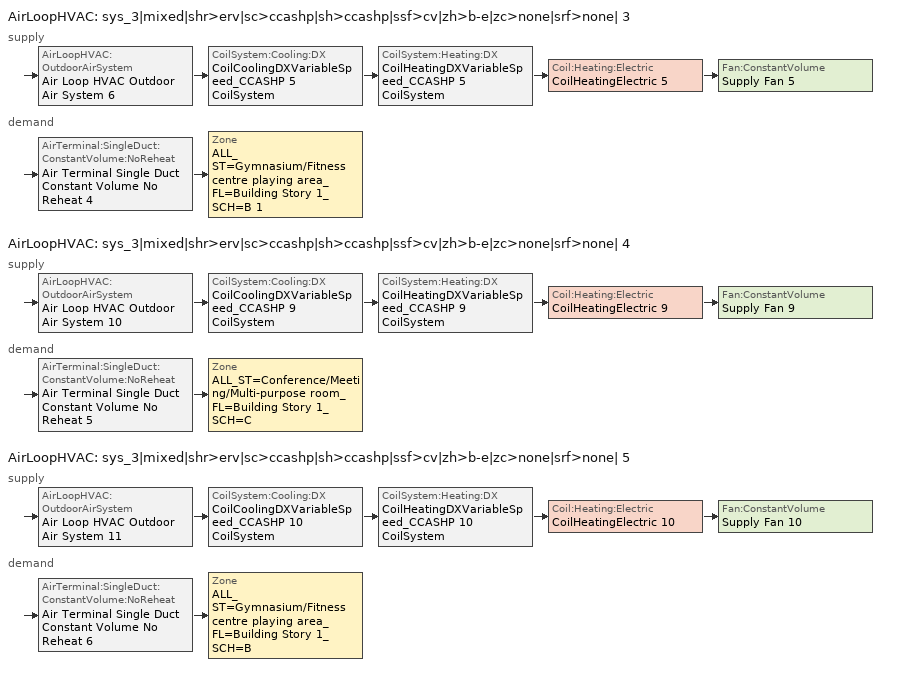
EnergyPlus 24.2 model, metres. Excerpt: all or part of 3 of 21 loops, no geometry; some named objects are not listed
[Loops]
AirLoopHVAC 'sys_3|mixed|shr>erv|sc>ccashp|sh>ccashp|ssf>cv|zh>b-e|zc>none|srf>none| 3'
 supply: AirLoopHVAC:OutdoorAirSystem 'Air Loop HVAC Outdoor Air System 6' > CoilSystem:Cooling:DX 'CoilCoolingDXVariableSpeed_CCASHP 5 CoilSystem' > CoilSystem:Heating:DX 'CoilHeatingDXVariableSpeed_CCASHP 5 CoilSystem' > Coil:Heating:Electric 'CoilHeatingElectric 5' > Fan:ConstantVolume 'Supply Fan 5'
 demand: AirTerminal:SingleDuct:ConstantVolume:NoReheat 'Air Terminal Single Duct Constant Volume No Reheat 4' > Zone 'ALL_ST=Gymnasium/Fitness centre playing area_FL=Building Story 1_SCH=B 1'
AirLoopHVAC 'sys_3|mixed|shr>erv|sc>ccashp|sh>ccashp|ssf>cv|zh>b-e|zc>none|srf>none| 4'
 supply: AirLoopHVAC:OutdoorAirSystem 'Air Loop HVAC Outdoor Air System 10' > CoilSystem:Cooling:DX 'CoilCoolingDXVariableSpeed_CCASHP 9 CoilSystem' > CoilSystem:Heating:DX 'CoilHeatingDXVariableSpeed_CCASHP 9 CoilSystem' > Coil:Heating:Electric 'CoilHeatingElectric 9' > Fan:ConstantVolume 'Supply Fan 9'
 demand: AirTerminal:SingleDuct:ConstantVolume:NoReheat 'Air Terminal Single Duct Constant Volume No Reheat 5' > Zone 'ALL_ST=Conference/Meeting/Multi-purpose room_FL=Building Story 1_SCH=C'
AirLoopHVAC 'sys_3|mixed|shr>erv|sc>ccashp|sh>ccashp|ssf>cv|zh>b-e|zc>none|srf>none| 5'
 supply: AirLoopHVAC:OutdoorAirSystem 'Air Loop HVAC Outdoor Air System 11' > CoilSystem:Cooling:DX 'CoilCoolingDXVariableSpeed_CCASHP 10 CoilSystem' > CoilSystem:Heating:DX 'CoilHeatingDXVariableSpeed_CCASHP 10 CoilSystem' > Coil:Heating:Electric 'CoilHeatingElectric 10' > Fan:ConstantVolume 'Supply Fan 10'
 demand: AirTerminal:SingleDuct:ConstantVolume:NoReheat 'Air Terminal Single Duct Constant Volume No Reheat 6' > Zone 'ALL_ST=Gymnasium/Fitness centre playing area_FL=Building Story 1_SCH=B'
[ZoneControl:Thermostat] Temperature Difference Between Cutout And Setpoint {deltaC}=0
Name | Zone or ZoneList | Control Type Schedule | Control 1
ALL_ST=Conference/Meeting/Multi-purpose room_FL=Building Story 1_SCH=C Thermostat | ALL_ST=Conference/Meeting/Multi-purpose room_FL=Building Story 1_SCH=C | ALL_ST=Conference/Meeting/Multi-purpose room_FL=Building Story 1_SCH=C Thermostat Schedule | Space Function Conference/Meeting/Multi-purpose room Thermostat 3
ALL_ST=Gymnasium/Fitness centre playing area_FL=Building Story 1_SCH=B Thermostat | ALL_ST=Gymnasium/Fitness centre playing area_FL=Building Story 1_SCH=B | ALL_ST=Gymnasium/Fitness centre playing area_FL=Building Story 1_SCH=B Thermostat Schedule | Space Function Gymnasium/Fitness centre playing area Thermostat 5
ALL_ST=Gymnasium/Fitness centre playing area_FL=Building Story 1_SCH=B 1 Thermostat | ALL_ST=Gymnasium/Fitness centre playing area_FL=Building Story 1_SCH=B 1 | ALL_ST=Gymnasium/Fitness centre playing area_FL=Building Story 1_SCH=B 1 Thermostat Schedule | Space Function Gymnasium/Fitness centre playing area Thermostat 6
[ThermostatSetpoint:DualSetpoint]
Name | Heating Setpoint Temperature Schedule | Cooling Setpoint Temperature Schedule
Space Function Conference/Meeting/Multi-purpose room Thermostat 3 | NECB-C-Thermostat Setpoint-Heating | NECB-C-Thermostat Setpoint-Cooling
Space Function Gymnasium/Fitness centre playing area Thermostat 5; Space Function Gymnasium/Fitness centre playing area Thermostat 6 | NECB-B-Thermostat Setpoint-Heating | NECB-B-Thermostat Setpoint-Cooling
[AirTerminal:SingleDuct:ConstantVolume:NoReheat] Availability Schedule=Always On Discrete; Maximum Air Flow Rate {m3/s}=AutoSize
Air Terminal Single Duct Constant Volume No Reheat 5; Air Terminal Single Duct Constant Volume No Reheat 6; Air Terminal Single Duct Constant Volume No Reheat 4
[ZoneHVAC:Baseboard:Convective:Electric] Availability Schedule=Always On Discrete; Heating Design Capacity {W}=Autosize; Efficiency=1
ZoneHVACBaseboardConvectiveElectric 19; ZoneHVACBaseboardConvectiveElectric 20; ZoneHVACBaseboardConvectiveElectric 9
[Zone equipment]
ALL_ST=Conference/Meeting/Multi-purpose room_FL=Building Story 1_SCH=C: Air Terminal Single Duct Constant Volume No Reheat 5, ZoneHVACBaseboardConvectiveElectric 19
ALL_ST=Gymnasium/Fitness centre playing area_FL=Building Story 1_SCH=B: Air Terminal Single Duct Constant Volume No Reheat 6, ZoneHVACBaseboardConvectiveElectric 20
ALL_ST=Gymnasium/Fitness centre playing area_FL=Building Story 1_SCH=B 1: Air Terminal Single Duct Constant Volume No Reheat 4, ZoneHVACBaseboardConvectiveElectric 9
[Sizing:Zone] Zone Cooling Design Supply Air Temperature Input Method=TemperatureDifference; Zone Cooling Design Supply Air Temperature {C}=13; Zone Cooling Design Supply Air Temperature Difference {deltaC}=11; Zone Heating Design Supply Air Temperature Input Method=TemperatureDifference; Zone Heating Design Supply Air Temperature {C}=43; Zone Heating Design Supply Air Temperature Difference {deltaC}=21; Zone Cooling Design Supply Air Humidity Ratio {kgWater/kgDryAir}=0.0085; Zone Heating Design Supply Air Humidity Ratio {kgWater/kgDryAir}=0.008; Zone Heating Sizing Factor=1.3; Zone Cooling Sizing Factor=1.1; Cooling Design Air Flow Method=DesignDay; Cooling Design Air Flow Rate {m3/s}=0; Cooling Minimum Air Flow per Zone Floor Area {m3/s-m2}=0.000762; Cooling Minimum Air Flow {m3/s}=0; Cooling Minimum Air Flow Fraction=0; Heating Design Air Flow Method=DesignDay; Heating Design Air Flow Rate {m3/s}=0; Heating Maximum Air Flow per Zone Floor Area {m3/s-m2}=0.002032; Heating Maximum Air Flow {m3/s}=0.141576; Heating Maximum Air Flow Fraction=0.3; Account for Dedicated Outdoor Air System=No; Zone Load Sizing Method=Sensible Load Only No Latent Load; Zone Latent Cooling Design Supply Air Humidity Ratio Input Method=HumidityRatioDifference; Zone Cooling Design Supply Air Humidity Ratio Difference {kgWater/kgDryAir}=0.005; Zone Latent Heating Design Supply Air Humidity Ratio Input Method=HumidityRatioDifference; Zone Humidification Design Supply Air Humidity Ratio Difference {kgWater/kgDryAir}=0.005; Type of Space Sum to Use=Coincident
Name | Design Specification Outdoor Air Object
ALL_ST=Conference/Meeting/Multi-purpose room_FL=Building Story 1_SCH=C | ALL_ST=Conference/Meeting/Multi-purpose room_FL=Building Story 1_SCH=C DSOA Space List
ALL_ST=Gymnasium/Fitness centre playing area_FL=Building Story 1_SCH=B | ALL_ST=Gymnasium/Fitness centre playing area_FL=Building Story 1_SCH=B DSOA Space List
ALL_ST=Gymnasium/Fitness centre playing area_FL=Building Story 1_SCH=B 1 | ALL_ST=Gymnasium/Fitness centre playing area_FL=Building Story 1_SCH=B 1 DSOA Space List
[Controller:MechanicalVentilation] Demand Controlled Ventilation=No; System Outdoor Air Method=ZoneSum
Name | Availability Schedule | Zone or ZoneList Name 1 | Design Specification Outdoor Air Object Name 1
Controller Mechanical Ventilation 10 | sys_3|mixed|shr>none|sc>ccashp|sh>ccashp|ssf>cv|zh>b-e|zc>none|srf>none| 4 Occ Sch | ALL_ST=Conference/Meeting/Multi-purpose room_FL=Building Story 1_SCH=C | Space Function Conference/Meeting/Multi-purpose room Ventilation
Controller Mechanical Ventilation 11 | sys_3|mixed|shr>none|sc>ccashp|sh>ccashp|ssf>cv|zh>b-e|zc>none|srf>none| 5 Occ Sch | ALL_ST=Gymnasium/Fitness centre playing area_FL=Building Story 1_SCH=B | Space Function Gymnasium/Fitness centre playing area Ventilation
Controller Mechanical Ventilation 6 | sys_3|mixed|shr>none|sc>ccashp|sh>ccashp|ssf>cv|zh>b-e|zc>none|srf>none| 3 Occ Sch | ALL_ST=Gymnasium/Fitness centre playing area_FL=Building Story 1_SCH=B 1 | Space Function Gymnasium/Fitness centre playing area Ventilation
[DesignSpecification:OutdoorAir] Outdoor Air Method=Sum; Outdoor Air Flow per Zone {m3/s}=0; Outdoor Air Flow Air Changes per Hour {1/hr}=0
Name | Outdoor Air Flow per Person {m3/s-person} | Outdoor Air Flow per Zone Floor Area {m3/s-m2}
Space Function Conference/Meeting/Multi-purpose room Ventilation | 0.00634769 | 0.0003048
Space Function Gymnasium/Fitness centre playing area Ventilation | 0.00355471 | 0.0009144
[DesignSpecification:OutdoorAir:SpaceList]
Name | Space Name 1 | Space Design Specification Outdoor Air Object Name 1
ALL_ST=Conference/Meeting/Multi-purpose room_FL=Building Story 1_SCH=C DSOA Space List | Cafeteria_ZN_1_FLR_1 | Space Function Conference/Meeting/Multi-purpose room Ventilation
ALL_ST=Gymnasium/Fitness centre playing area_FL=Building Story 1_SCH=B DSOA Space List | Aux_Gym_ZN_1_FLR_1 | Space Function Gymnasium/Fitness centre playing area Ventilation
ALL_ST=Gymnasium/Fitness centre playing area_FL=Building Story 1_SCH=B 1 DSOA Space List | Gym_ZN_1_FLR_1 | Space Function Gymnasium/Fitness centre playing area Ventilation
[Coil:Heating:Electric] Availability Schedule=Always On Discrete; Efficiency=1; Nominal Capacity {W}=Autosize
CoilHeatingElectric 5; CoilHeatingElectric 9; CoilHeatingElectric 10
[AirLoopHVAC] Design Supply Air Flow Rate {m3/s}=AutoSize; Design Return Air Flow Fraction of Supply Air Flow=1
sys_3|mixed|shr>erv|sc>ccashp|sh>ccashp|ssf>cv|zh>b-e|zc>none|srf>none| 3; sys_3|mixed|shr>erv|sc>ccashp|sh>ccashp|ssf>cv|zh>b-e|zc>none|srf>none| 4; sys_3|mixed|shr>erv|sc>ccashp|sh>ccashp|ssf>cv|zh>b-e|zc>none|srf>none| 5
[Sizing:System] Type of Load to Size On=Sensible; Design Outdoor Air Flow Rate {m3/s}=Autosize; Central Heating Maximum System Air Flow Ratio=1; Preheat Design Temperature {C}=7; Preheat Design Humidity Ratio {kgWater/kgDryAir}=0.008; Precool Design Temperature {C}=13; Precool Design Humidity Ratio {kgWater/kgDryAir}=0.008; Central Cooling Design Supply Air Temperature {C}=13; Central Heating Design Supply Air Temperature {C}=43; Type of Zone Sum to Use=NonCoincident; 100% Outdoor Air in Cooling=No; 100% Outdoor Air in Heating=No; Central Cooling Design Supply Air Humidity Ratio {kgWater/kgDryAir}=0.0085; Central Heating Design Supply Air Humidity Ratio {kgWater/kgDryAir}=0.008; Cooling Supply Air Flow Rate Method=DesignDay; Cooling Supply Air Flow Rate {m3/s}=0; Cooling Supply Air Flow Rate Per Floor Area {m3/s-m2}=0.00996765; Cooling Fraction of Autosized Cooling Supply Air Flow Rate=1; Cooling Supply Air Flow Rate Per Unit Cooling Capacity {m3/s-W}=3.94755e-05; Heating Supply Air Flow Rate Method=DesignDay; Heating Supply Air Flow Rate {m3/s}=0; Heating Supply Air Flow Rate Per Floor Area {m3/s-m2}=0.00996765; Heating Fraction of Autosized Heating Supply Air Flow Rate=1; Heating Fraction of Autosized Cooling Supply Air Flow Rate=1; Heating Supply Air Flow Rate Per Unit Heating Capacity {m3/s-W}=3.15882e-05; System Outdoor Air Method=ZoneSum; Zone Maximum Outdoor Air Fraction=1; Cooling Design Capacity Method=CoolingDesignCapacity; Cooling Design Capacity {W}=Autosize; Cooling Design Capacity Per Floor Area {W/m2}=234.7; Fraction of Autosized Cooling Design Capacity=1; Heating Design Capacity Method=HeatingDesignCapacity; Heating Design Capacity {W}=Autosize; Heating Design Capacity Per Floor Area {W/m2}=157; Fraction of Autosized Heating Design Capacity=1; Central Cooling Capacity Control Method=OnOff; Occupant Diversity=Autosize
sys_3|mixed|shr>erv|sc>ccashp|sh>ccashp|ssf>cv|zh>b-e|zc>none|srf>none| 3; sys_3|mixed|shr>erv|sc>ccashp|sh>ccashp|ssf>cv|zh>b-e|zc>none|srf>none| 4; sys_3|mixed|shr>erv|sc>ccashp|sh>ccashp|ssf>cv|zh>b-e|zc>none|srf>none| 5
[Controller:OutdoorAir] Minimum Outdoor Air Flow Rate {m3/s}=Autosize; Maximum Outdoor Air Flow Rate {m3/s}=Autosize; Economizer Control Type=DifferentialEnthalpy; Economizer Control Action Type=ModulateFlow; Lockout Type=NoLockout; Minimum Limit Type=FixedMinimum; High Humidity Control=No; High Humidity Outdoor Air Flow Ratio=1; Control High Indoor Humidity Based on Outdoor Humidity Ratio=Yes; Heat Recovery Bypass Control Type=BypassWhenOAFlowGreaterThanMinimum; Economizer Operation Staging=InterlockedWithMechanicalCooling
Name | Minimum Outdoor Air Schedule | Mechanical Ventilation Controller
Controller Outdoor Air 6 | sys_3|mixed|shr>none|sc>ccashp|sh>ccashp|ssf>cv|zh>b-e|zc>none|srf>none| 3 Occ Sch | Controller Mechanical Ventilation 6
Controller Outdoor Air 10 | sys_3|mixed|shr>none|sc>ccashp|sh>ccashp|ssf>cv|zh>b-e|zc>none|srf>none| 4 Occ Sch | Controller Mechanical Ventilation 10
Controller Outdoor Air 11 | sys_3|mixed|shr>none|sc>ccashp|sh>ccashp|ssf>cv|zh>b-e|zc>none|srf>none| 5 Occ Sch | Controller Mechanical Ventilation 11
[HeatExchanger:AirToAir:SensibleAndLatent] Availability Schedule=Always On Discrete; Nominal Supply Air Flow Rate {m3/s}=Autosize; Sensible Effectiveness at 100% Heating Air Flow=0.5; Latent Effectiveness at 100% Heating Air Flow=0.5; Sensible Effectiveness at 100% Cooling Air Flow=0.5; Latent Effectiveness at 100% Cooling Air Flow=0.5; Supply Air Outlet Temperature Control=Yes; Heat Exchanger Type=Rotary; Frost Control Type=ExhaustOnly; Threshold Temperature {C}=-23.3; Initial Defrost Time Fraction=0.167; Rate of Defrost Time Fraction Increase {1/K}=1.44; Economizer Lockout=Yes
Name | Nominal Electric Power {W} | Sensible Effectiveness of Heating Air Flow Curve | Latent Effectiveness of Heating Air Flow Curve | Sensible Effectiveness of Cooling Air Flow Curve | Latent Effectiveness of Cooling Air Flow Curve
sys_3|mixed|shr>none|sc>ccashp|sh>ccashp|ssf>cv|zh>b-e|zc>none|srf>none| 3 ERV | 2354.74 | sys_3|mixed|shr>none|sc>ccashp|sh>ccashp|ssf>cv|zh>b-e|zc>none|srf>none| 3 ERV_SensHeatEff 1 | sys_3|mixed|shr>none|sc>ccashp|sh>ccashp|ssf>cv|zh>b-e|zc>none|srf>none| 3 ERV_LatHeatEff 1 | sys_3|mixed|shr>none|sc>ccashp|sh>ccashp|ssf>cv|zh>b-e|zc>none|srf>none| 3 ERV_SensCoolEff 1 | sys_3|mixed|shr>none|sc>ccashp|sh>ccashp|ssf>cv|zh>b-e|zc>none|srf>none| 3 ERV_LatCoolEff 1
sys_3|mixed|shr>none|sc>ccashp|sh>ccashp|ssf>cv|zh>b-e|zc>none|srf>none| 4 ERV | 755.069 | sys_3|mixed|shr>none|sc>ccashp|sh>ccashp|ssf>cv|zh>b-e|zc>none|srf>none| 4 ERV_SensHeatEff 1 | sys_3|mixed|shr>none|sc>ccashp|sh>ccashp|ssf>cv|zh>b-e|zc>none|srf>none| 4 ERV_LatHeatEff 1 | sys_3|mixed|shr>none|sc>ccashp|sh>ccashp|ssf>cv|zh>b-e|zc>none|srf>none| 4 ERV_SensCoolEff 1 | sys_3|mixed|shr>none|sc>ccashp|sh>ccashp|ssf>cv|zh>b-e|zc>none|srf>none| 4 ERV_LatCoolEff 1
sys_3|mixed|shr>none|sc>ccashp|sh>ccashp|ssf>cv|zh>b-e|zc>none|srf>none| 5 ERV | 1505.63 | sys_3|mixed|shr>none|sc>ccashp|sh>ccashp|ssf>cv|zh>b-e|zc>none|srf>none| 5 ERV_SensHeatEff 1 | sys_3|mixed|shr>none|sc>ccashp|sh>ccashp|ssf>cv|zh>b-e|zc>none|srf>none| 5 ERV_LatHeatEff 1 | sys_3|mixed|shr>none|sc>ccashp|sh>ccashp|ssf>cv|zh>b-e|zc>none|srf>none| 5 ERV_SensCoolEff 1 | sys_3|mixed|shr>none|sc>ccashp|sh>ccashp|ssf>cv|zh>b-e|zc>none|srf>none| 5 ERV_LatCoolEff 1
[SetpointManager:OutdoorAirPretreat] Control Variable=Temperature; Minimum Setpoint Temperature {C}=-99; Maximum Setpoint Temperature {C}=99; Minimum Setpoint Humidity Ratio {kgWater/kgDryAir}=1e-05; Maximum Setpoint Humidity Ratio {kgWater/kgDryAir}=1
Name | Setpoint Node or NodeList
Setpoint Manager Outdoor Air Pretreat 4 | sys_3|mixed|shr>none|sc>ccashp|sh>ccashp|ssf>cv|zh>b-e|zc>none|srf>none| 3 ERV Primary Outlet Air Node
Setpoint Manager Outdoor Air Pretreat 5 | sys_3|mixed|shr>none|sc>ccashp|sh>ccashp|ssf>cv|zh>b-e|zc>none|srf>none| 4 ERV Primary Outlet Air Node
Setpoint Manager Outdoor Air Pretreat 6 | sys_3|mixed|shr>none|sc>ccashp|sh>ccashp|ssf>cv|zh>b-e|zc>none|srf>none| 5 ERV Primary Outlet Air Node
[SetpointManager:MixedAir] Control Variable=Temperature
Name | Setpoint Node or NodeList
sys_3|mixed|shr>erv|sc>ccashp|sh>ccashp|ssf>cv|zh>b-e|zc>none|srf>none| 3 Mixed Air Node OS Default SPM | sys_3|mixed|shr>erv|sc>ccashp|sh>ccashp|ssf>cv|zh>b-e|zc>none|srf>none| 3 Mixed Air Node
CoilCoolingDXVariableSpeed_CCASHP 5 Outlet Air Node OS Default SPM | CoilCoolingDXVariableSpeed_CCASHP 5 Outlet Air Node
CoilHeatingDXVariableSpeed_CCASHP 5 Outlet Air Node OS Default SPM | CoilHeatingDXVariableSpeed_CCASHP 5 Outlet Air Node
CoilHeatingElectric 5 Outlet Air Node OS Default SPM | CoilHeatingElectric 5 Outlet Air Node
sys_3|mixed|shr>erv|sc>ccashp|sh>ccashp|ssf>cv|zh>b-e|zc>none|srf>none| 4 Mixed Air Node OS Default SPM | sys_3|mixed|shr>erv|sc>ccashp|sh>ccashp|ssf>cv|zh>b-e|zc>none|srf>none| 4 Mixed Air Node
CoilCoolingDXVariableSpeed_CCASHP 9 Outlet Air Node OS Default SPM | CoilCoolingDXVariableSpeed_CCASHP 9 Outlet Air Node
CoilHeatingDXVariableSpeed_CCASHP 9 Outlet Air Node OS Default SPM | CoilHeatingDXVariableSpeed_CCASHP 9 Outlet Air Node
CoilHeatingElectric 9 Outlet Air Node OS Default SPM | CoilHeatingElectric 9 Outlet Air Node
sys_3|mixed|shr>erv|sc>ccashp|sh>ccashp|ssf>cv|zh>b-e|zc>none|srf>none| 5 Mixed Air Node OS Default SPM | sys_3|mixed|shr>erv|sc>ccashp|sh>ccashp|ssf>cv|zh>b-e|zc>none|srf>none| 5 Mixed Air Node
CoilCoolingDXVariableSpeed_CCASHP 10 Outlet Air Node OS Default SPM | CoilCoolingDXVariableSpeed_CCASHP 10 Outlet Air Node
CoilHeatingDXVariableSpeed_CCASHP 10 Outlet Air Node OS Default SPM | CoilHeatingDXVariableSpeed_CCASHP 10 Outlet Air Node
CoilHeatingElectric 10 Outlet Air Node OS Default SPM | CoilHeatingElectric 10 Outlet Air Node
[CoilSystem:Cooling:DX]
Name | Cooling Coil
CoilCoolingDXVariableSpeed_CCASHP 5 CoilSystem | CoilCoolingDXVariableSpeed_CCASHP 5
CoilCoolingDXVariableSpeed_CCASHP 9 CoilSystem | CoilCoolingDXVariableSpeed_CCASHP 9
CoilCoolingDXVariableSpeed_CCASHP 10 CoilSystem | CoilCoolingDXVariableSpeed_CCASHP 10
[Coil:Cooling:DX:VariableSpeed] Number of Speeds=1; Nominal Speed Level=1; Rated Air Flow Rate At Selected Nominal Speed Level {m3/s}=AutoSize; Nominal Time for Condensate to Begin Leaving the Coil {s}=0; Initial Moisture Evaporation Rate Divided by Steady-State AC Latent Capacity=0; Maximum Cycling Rate {cycles/hr}=2.5; Latent Capacity Time Constant {s}=60; Fan Delay Time {s}=60; Energy Part Load Fraction Curve=Mitsubishi Hyper Heating VRF Outdoor Unit CPLFFPLR curve; Condenser Type=AirCooled; Evaporative Condenser Pump Rated Power Consumption {W}=0; Crankcase Heater Capacity {W}=1e-06; Maximum Outdoor Dry-Bulb Temperature for Crankcase Heater Operation {C}=10; Minimum Outdoor Dry-Bulb Temperature for Compressor Operation {C}=-25; Basin Heater Capacity {W/K}=0; Basin Heater Setpoint Temperature {C}=2; Speed Reference Unit Gross Rated Total Cooling Capacity 1 {W}=8914.19; Speed Reference Unit Gross Rated Sensible Heat Ratio 1=0.79; Speed Reference Unit Rated Air Flow Rate 1 {m3/s}=0.944; Speed Rated Evaporator Fan Power Per Volume Flow Rate 2017 1 {W/(m3/s)}=773.3; Speed Rated Evaporator Fan Power Per Volume Flow Rate 2023 1 {W/(m3/s)}=934.4; Speed Total Cooling Capacity Function of Temperature Curve Name 1=Mitsubishi Hyper Heating VRF Outdoor Unit CCAPFT curve; Speed Total Cooling Capacity Function of Air Flow Fraction Curve Name 1=Mitsubishi Hyper Heating VRF Outdoor Unit CCAPFFF curve; Speed Energy Input Ratio Function of Temperature Curve Name 1=Mitsubishi Hyper Heating VRF Outdoor Unit CEIRFT curve; Speed Energy Input Ratio Function of Air Flow Fraction Curve Name 1=Mitsubishi Hyper Heating VRF Outdoor Unit CEIRFFF curve
Name | Gross Rated Total Cooling Capacity At Selected Nominal Speed Level {W} | Speed Reference Unit Gross Rated Cooling COP 1 {W/W}
CoilCoolingDXVariableSpeed_CCASHP 5 | 206397 | 3.76
CoilCoolingDXVariableSpeed_CCASHP 9 | 45749 | 4.28
CoilCoolingDXVariableSpeed_CCASHP 10 | 178244 | 3.76
[CoilSystem:Heating:DX]
Name | Heating Coil
CoilHeatingDXVariableSpeed_CCASHP 5 CoilSystem | CoilHeatingDXVariableSpeed_CCASHP 5
CoilHeatingDXVariableSpeed_CCASHP 9 CoilSystem | CoilHeatingDXVariableSpeed_CCASHP 9
CoilHeatingDXVariableSpeed_CCASHP 10 CoilSystem | CoilHeatingDXVariableSpeed_CCASHP 10
[Coil:Heating:DX:VariableSpeed] Number of Speeds=1; Nominal Speed Level=1; Rated Air Flow Rate At Selected Nominal Speed Level {m3/s}=AutoSize; Energy Part Load Fraction Curve=Mitsubishi Hyper Heating VRF Outdoor Unit HPLFFPLR curve; Defrost Energy Input Ratio Function of Temperature Curve=Mitsubishi Hyper Heating VRF Outdoor Unit Defrost HEIRFT curve; Minimum Outdoor Dry-Bulb Temperature for Compressor Operation {C}=-25; Maximum Outdoor Dry-Bulb Temperature for Defrost Operation {C}=5; Crankcase Heater Capacity {W}=1e-06; Maximum Outdoor Dry-Bulb Temperature for Crankcase Heater Operation {C}=10; Defrost Strategy=ReverseCycle; Defrost Control=OnDemand; Defrost Time Period Fraction=0.166667; Resistive Defrost Heater Capacity {W}=AutoSize; Speed Reference Unit Gross Rated Heating Capacity 1 {W}=9124.85; Speed Reference Unit Rated Air Flow Rate 1 {m3/s}=0.653; Speed Rated Supply Air Fan Power Per Volume Flow Rate 2017 1 {W/(m3/s)}=773.3; Speed Rated Supply Air Fan Power Per Volume Flow Rate 2023 1 {W/(m3/s)}=934.4; Speed Heating Capacity Function of Temperature Curve Name 1=Mitsubishi Hyper Heating VRF Outdoor Unit HCAPFT curve; Speed Total  Heating Capacity Function of Air Flow Fraction Curve Name 1=Mitsubishi Hyper Heating VRF Outdoor Unit HCAPFFF curve; Speed Energy Input Ratio Function of Temperature Curve Name 1=Mitsubishi Hyper Heating VRF Outdoor Unit HEIRFT curve; Speed Energy Input Ratio Function of Air Flow Fraction Curve Name 1=Mitsubishi Hyper Heating VRF Outdoor Unit HEIRFFF curve
Name | Rated Heating Capacity At Selected Nominal Speed Level {W} | Speed Reference Unit Gross Rated Heating COP 1 {W/W}
CoilHeatingDXVariableSpeed_CCASHP 5 | 206397 | 4.52497
CoilHeatingDXVariableSpeed_CCASHP 9 | 45749 | 4.55743
CoilHeatingDXVariableSpeed_CCASHP 10 | 178244 | 4.46981
[Fan:ConstantVolume] Fan Total Efficiency=0.39975; Pressure Rise {Pa}=640; Maximum Flow Rate {m3/s}=AutoSize; Motor Efficiency=0.615; Motor In Airstream Fraction=1
Name | Availability Schedule
Supply Fan 5 | sys_3|mixed|shr>none|sc>ccashp|sh>ccashp|ssf>cv|zh>b-e|zc>none|srf>none| 3 Occ Sch
Supply Fan 9 | sys_3|mixed|shr>none|sc>ccashp|sh>ccashp|ssf>cv|zh>b-e|zc>none|srf>none| 4 Occ Sch
Supply Fan 10 | sys_3|mixed|shr>none|sc>ccashp|sh>ccashp|ssf>cv|zh>b-e|zc>none|srf>none| 5 Occ Sch
[SetpointManager:SingleZone:Reheat] Control Variable=Temperature; Minimum Supply Air Temperature {C}=13; Maximum Supply Air Temperature {C}=43
Name | Control Zone | Setpoint Node or NodeList
Setpoint Manager Single Zone Reheat 4 | ALL_ST=Gymnasium/Fitness centre playing area_FL=Building Story 1_SCH=B 1 | sys_3|mixed|shr>erv|sc>ccashp|sh>ccashp|ssf>cv|zh>b-e|zc>none|srf>none| 3 Supply Outlet Node
Setpoint Manager Single Zone Reheat 5 | ALL_ST=Conference/Meeting/Multi-purpose room_FL=Building Story 1_SCH=C | sys_3|mixed|shr>erv|sc>ccashp|sh>ccashp|ssf>cv|zh>b-e|zc>none|srf>none| 4 Supply Outlet Node
Setpoint Manager Single Zone Reheat 6 | ALL_ST=Gymnasium/Fitness centre playing area_FL=Building Story 1_SCH=B | sys_3|mixed|shr>erv|sc>ccashp|sh>ccashp|ssf>cv|zh>b-e|zc>none|srf>none| 5 Supply Outlet Node
[EnergyManagementSystem:Program]
ems_sys_3_mixed_shr_none_sc_ccashp_sh_ccashp_ssf_cv_zh_b_e_zc_none_srf_none__2_OptimumStartProg0: IF DaylightSavings==0 && DayOfWeek>1 && Hour==5 && OAT<23.9 && OAT>1.7; SET ems_sys_3_mixed_shr_none_sc_ccashp_sh_ccashp_ssf_cv_zh_b_e_zc_none_srf_none__2_ClgSch0 = 29.4; SET ems_sys_3_mixed_shr_none_sc_ccashp_sh_ccashp_ssf_cv_zh_b_e_zc_none_srf_none__2_HtgSch0 = 15.6; ELSEIF DaylightSavings==0 && DayOfWeek==1 && Hour==7 && OAT<23.9 && OAT>1.7; SET ems_sys_3_mixed_shr_none_sc_ccashp_sh_ccashp_ssf_cv_zh_b_e_zc_none_srf_none__2_ClgSch0 = 29.4; SET ems_sys_3_mixed_shr_none_sc_ccashp_sh_ccashp_ssf_cv_zh_b_e_zc_none_srf_none__2_HtgSch0 = 15.6; ELSEIF DaylightSavings==1 && DayOfWeek>1 && Hour==4 && OAT<23.9 && OAT>1.7; SET ems_sys_3_mixed_shr_none_sc_ccashp_sh_ccashp_ssf_cv_zh_b_e_zc_none_srf_none__2_ClgSch0 = 29.4; SET ems_sys_3_mixed_shr_none_sc_ccashp_sh_ccashp_ssf_cv_zh_b_e_zc_none_srf_none__2_HtgSch0 = 15.6; ELSEIF DaylightSavings==1 && DayOfWeek==1 && Hour==6 && OAT<23.9 && OAT>1.7; SET ems_sys_3_mixed_shr_none_sc_ccashp_sh_ccashp_ssf_cv_zh_b_e_zc_none_srf_none__2_ClgSch0 = 29.4; SET ems_sys_3_mixed_shr_none_sc_ccashp_sh_ccashp_ssf_cv_zh_b_e_zc_none_srf_none__2_HtgSch0 = 15.6; ELSE; SET ems_sys_3_mixed_shr_none_sc_ccashp_sh_ccashp_ssf_cv_zh_b_e_zc_none_srf_none__2_ClgSch0 = NULL; SET ems_sys_3_mixed_shr_none_sc_ccashp_sh_ccashp_ssf_cv_zh_b_e_zc_none_srf_none__2_HtgSch0 = NULL; ENDIF
ems_sys_3_mixed_shr_none_sc_ccashp_sh_ccashp_ssf_cv_zh_b_e_zc_none_srf_none__3_OptimumStartProg0: IF DaylightSavings==0 && DayOfWeek>1 && Hour==5 && OAT_1<23.9 && OAT_1>1.7; SET ems_sys_3_mixed_shr_none_sc_ccashp_sh_ccashp_ssf_cv_zh_b_e_zc_none_srf_none__3_ClgSch0 = 29.4; SET ems_sys_3_mixed_shr_none_sc_ccashp_sh_ccashp_ssf_cv_zh_b_e_zc_none_srf_none__3_HtgSch0 = 15.6; ELSEIF DaylightSavings==0 && DayOfWeek==1 && Hour==7 && OAT_1<23.9 && OAT_1>1.7; SET ems_sys_3_mixed_shr_none_sc_ccashp_sh_ccashp_ssf_cv_zh_b_e_zc_none_srf_none__3_ClgSch0 = 29.4; SET ems_sys_3_mixed_shr_none_sc_ccashp_sh_ccashp_ssf_cv_zh_b_e_zc_none_srf_none__3_HtgSch0 = 15.6; ELSEIF DaylightSavings==1 && DayOfWeek>1 && Hour==4 && OAT_1<23.9 && OAT_1>1.7; SET ems_sys_3_mixed_shr_none_sc_ccashp_sh_ccashp_ssf_cv_zh_b_e_zc_none_srf_none__3_ClgSch0 = 29.4; SET ems_sys_3_mixed_shr_none_sc_ccashp_sh_ccashp_ssf_cv_zh_b_e_zc_none_srf_none__3_HtgSch0 = 15.6; ELSEIF DaylightSavings==1 && DayOfWeek==1 && Hour==6 && OAT_1<23.9 && OAT_1>1.7; SET ems_sys_3_mixed_shr_none_sc_ccashp_sh_ccashp_ssf_cv_zh_b_e_zc_none_srf_none__3_ClgSch0 = 29.4; SET ems_sys_3_mixed_shr_none_sc_ccashp_sh_ccashp_ssf_cv_zh_b_e_zc_none_srf_none__3_HtgSch0 = 15.6; ELSE; SET ems_sys_3_mixed_shr_none_sc_ccashp_sh_ccashp_ssf_cv_zh_b_e_zc_none_srf_none__3_ClgSch0 = NULL; SET ems_sys_3_mixed_shr_none_sc_ccashp_sh_ccashp_ssf_cv_zh_b_e_zc_none_srf_none__3_HtgSch0 = NULL; ENDIF
ems_sys_3_mixed_shr_none_sc_ccashp_sh_ccashp_ssf_cv_zh_b_e_zc_none_srf_none__5_OptimumStartProg0: IF DaylightSavings==0 && DayOfWeek>1 && Hour==5 && OAT_2<23.9 && OAT_2>1.7; SET ems_sys_3_mixed_shr_none_sc_ccashp_sh_ccashp_ssf_cv_zh_b_e_zc_none_srf_none__5_ClgSch0 = 29.4; SET ems_sys_3_mixed_shr_none_sc_ccashp_sh_ccashp_ssf_cv_zh_b_e_zc_none_srf_none__5_HtgSch0 = 15.6; ELSEIF DaylightSavings==0 && DayOfWeek==1 && Hour==7 && OAT_2<23.9 && OAT_2>1.7; SET ems_sys_3_mixed_shr_none_sc_ccashp_sh_ccashp_ssf_cv_zh_b_e_zc_none_srf_none__5_ClgSch0 = 29.4; SET ems_sys_3_mixed_shr_none_sc_ccashp_sh_ccashp_ssf_cv_zh_b_e_zc_none_srf_none__5_HtgSch0 = 15.6; ELSEIF DaylightSavings==1 && DayOfWeek>1 && Hour==4 && OAT_2<23.9 && OAT_2>1.7; SET ems_sys_3_mixed_shr_none_sc_ccashp_sh_ccashp_ssf_cv_zh_b_e_zc_none_srf_none__5_ClgSch0 = 29.4; SET ems_sys_3_mixed_shr_none_sc_ccashp_sh_ccashp_ssf_cv_zh_b_e_zc_none_srf_none__5_HtgSch0 = 15.6; ELSEIF DaylightSavings==1 && DayOfWeek==1 && Hour==6 && OAT_2<23.9 && OAT_2>1.7; SET ems_sys_3_mixed_shr_none_sc_ccashp_sh_ccashp_ssf_cv_zh_b_e_zc_none_srf_none__5_ClgSch0 = 29.4; SET ems_sys_3_mixed_shr_none_sc_ccashp_sh_ccashp_ssf_cv_zh_b_e_zc_none_srf_none__5_HtgSch0 = 15.6; ELSE; SET ems_sys_3_mixed_shr_none_sc_ccashp_sh_ccashp_ssf_cv_zh_b_e_zc_none_srf_none__5_ClgSch0 = NULL; SET ems_sys_3_mixed_shr_none_sc_ccashp_sh_ccashp_ssf_cv_zh_b_e_zc_none_srf_none__5_HtgSch0 = NULL; ENDIF
ems_sys_3_mixed_shr_none_sc_ccashp_sh_ccashp_ssf_cv_zh_b_e_zc_none_srf_none__6_OptimumStartProg0: IF DaylightSavings==0 && DayOfWeek>1 && Hour==5 && OAT_3<23.9 && OAT_3>1.7; SET ems_sys_3_mixed_shr_none_sc_ccashp_sh_ccashp_ssf_cv_zh_b_e_zc_none_srf_none__6_ClgSch0 = 29.4; SET ems_sys_3_mixed_shr_none_sc_ccashp_sh_ccashp_ssf_cv_zh_b_e_zc_none_srf_none__6_HtgSch0 = 15.6; ELSEIF DaylightSavings==0 && DayOfWeek==1 && Hour==7 && OAT_3<23.9 && OAT_3>1.7; SET ems_sys_3_mixed_shr_none_sc_ccashp_sh_ccashp_ssf_cv_zh_b_e_zc_none_srf_none__6_ClgSch0 = 29.4; SET ems_sys_3_mixed_shr_none_sc_ccashp_sh_ccashp_ssf_cv_zh_b_e_zc_none_srf_none__6_HtgSch0 = 15.6; ELSEIF DaylightSavings==1 && DayOfWeek>1 && Hour==4 && OAT_3<23.9 && OAT_3>1.7; SET ems_sys_3_mixed_shr_none_sc_ccashp_sh_ccashp_ssf_cv_zh_b_e_zc_none_srf_none__6_ClgSch0 = 29.4; SET ems_sys_3_mixed_shr_none_sc_ccashp_sh_ccashp_ssf_cv_zh_b_e_zc_none_srf_none__6_HtgSch0 = 15.6; ELSEIF DaylightSavings==1 && DayOfWeek==1 && Hour==6 && OAT_3<23.9 && OAT_3>1.7; SET ems_sys_3_mixed_shr_none_sc_ccashp_sh_ccashp_ssf_cv_zh_b_e_zc_none_srf_none__6_ClgSch0 = 29.4; SET ems_sys_3_mixed_shr_none_sc_ccashp_sh_ccashp_ssf_cv_zh_b_e_zc_none_srf_none__6_HtgSch0 = 15.6; ELSE; SET ems_sys_3_mixed_shr_none_sc_ccashp_sh_ccashp_ssf_cv_zh_b_e_zc_none_srf_none__6_ClgSch0 = NULL; SET ems_sys_3_mixed_shr_none_sc_ccashp_sh_ccashp_ssf_cv_zh_b_e_zc_none_srf_none__6_HtgSch0 = NULL; ENDIF
[Schedule:Day:Interval]
NECB-C-Thermostat Setpoint-Heating Sun|Hol Day: No, 09:00, 18, 10:00, 20, 19:00, 22, 24:00, 18
NECB-C-Thermostat Setpoint-Heating Default|Wkdy Day; NECB-C-Thermostat Setpoint-Heating Sat Day; NECB-C-Thermostat Setpoint-Heating Default: No, 07:00, 18, 08:00, 20, 21:00, 22, 24:00, 18
NECB-C-Thermostat Setpoint-Cooling Sun|Hol Day: No, 07:00, 35, 19:00, 24, 24:00, 35
NECB-C-Thermostat Setpoint-Cooling Default|Wkdy Day; NECB-C-Thermostat Setpoint-Cooling Sat Day; NECB-C-Thermostat Setpoint-Cooling Default: No, 07:00, 35, 21:00, 24, 24:00, 35
Schedule Day 14: No, 09:00, 0, 19:00, 1, 24:00, 0
sys_3|mixed|shr>none|sc>ccashp|sh>ccashp|ssf>cv|zh>b-e|zc>none|srf>none| 4 Occ Sch Default; Schedule Day 13: No, 09:00, 0, 21:00, 1, 24:00, 0
sys_3|mixed|shr>none|sc>ccashp|sh>ccashp|ssf>cv|zh>b-e|zc>none|srf>none| 4 Occ Sch Summer Design Day; sys_3|mixed|shr>none|sc>ccashp|sh>ccashp|ssf>cv|zh>b-e|zc>none|srf>none| 4 Occ Sch Winter Design Day; sys_3|mixed|shr>none|sc>ccashp|sh>ccashp|ssf>cv|zh>b-e|zc>none|srf>none| 5 Occ Sch Summer Design Day; sys_3|mixed|shr>none|sc>ccashp|sh>ccashp|ssf>cv|zh>b-e|zc>none|srf>none| 5 Occ Sch Winter Design Day; sys_3|mixed|shr>none|sc>ccashp|sh>ccashp|ssf>cv|zh>b-e|zc>none|srf>none| 3 Occ Sch Summer Design Day; sys_3|mixed|shr>none|sc>ccashp|sh>ccashp|ssf>cv|zh>b-e|zc>none|srf>none| 3 Occ Sch Winter Design Day: No, 24:00, 1
NECB-B-Thermostat Setpoint-Heating Sun|Hol Day: No, 01:00, 18, 02:00, 22, 09:00, 18, 10:00, 20, 23:00, 22, 24:00, 18
NECB-B-Thermostat Setpoint-Heating Default|Wkdy Day; NECB-B-Thermostat Setpoint-Heating Sat Day; NECB-B-Thermostat Setpoint-Heating Default: No, 02:00, 22, 08:00, 18, 09:00, 20, 24:00, 22
NECB-B-Thermostat Setpoint-Cooling Sun|Hol Day: No, 09:00, 35, 23:00, 24, 24:00, 35
NECB-B-Thermostat Setpoint-Cooling Default|Wkdy Day; NECB-B-Thermostat Setpoint-Cooling Sat Day; NECB-B-Thermostat Setpoint-Cooling Default: No, 01:00, 24, 08:00, 35, 24:00, 24
Schedule Day 16; Schedule Day 12: No, 01:00, 0, 02:00, 1, 11:00, 0, 23:00, 1, 24:00, 0
sys_3|mixed|shr>none|sc>ccashp|sh>ccashp|ssf>cv|zh>b-e|zc>none|srf>none| 5 Occ Sch Default; sys_3|mixed|shr>none|sc>ccashp|sh>ccashp|ssf>cv|zh>b-e|zc>none|srf>none| 3 Occ Sch Default: No, 01:00, 1, 10:00, 0, 24:00, 1
Schedule Day 15; Schedule Day 11: No, 02:00, 1, 10:00, 0, 24:00, 1
[Schedule:Week:Daily]
NECB-C-Thermostat Setpoint-Heating Week Rule - Jan1-Dec31: NECB-C-Thermostat Setpoint-Heating Sun|Hol Day, NECB-C-Thermostat Setpoint-Heating Default|Wkdy Day, NECB-C-Thermostat Setpoint-Heating Default|Wkdy Day, NECB-C-Thermostat Setpoint-Heating Default|Wkdy Day, NECB-C-Thermostat Setpoint-Heating Default|Wkdy Day, NECB-C-Thermostat Setpoint-Heating Default|Wkdy Day, NECB-C-Thermostat Setpoint-Heating Sat Day, NECB-C-Thermostat Setpoint-Heating Default, NECB-C-Thermostat Setpoint-Heating Default, NECB-C-Thermostat Setpoint-Heating Default, NECB-C-Thermostat Setpoint-Heating Default, NECB-C-Thermostat Setpoint-Heating Default
NECB-C-Thermostat Setpoint-Cooling Week Rule - Jan1-Dec31: NECB-C-Thermostat Setpoint-Cooling Sun|Hol Day, NECB-C-Thermostat Setpoint-Cooling Default|Wkdy Day, NECB-C-Thermostat Setpoint-Cooling Default|Wkdy Day, NECB-C-Thermostat Setpoint-Cooling Default|Wkdy Day, NECB-C-Thermostat Setpoint-Cooling Default|Wkdy Day, NECB-C-Thermostat Setpoint-Cooling Default|Wkdy Day, NECB-C-Thermostat Setpoint-Cooling Sat Day, NECB-C-Thermostat Setpoint-Cooling Default, NECB-C-Thermostat Setpoint-Cooling Default, NECB-C-Thermostat Setpoint-Cooling Default, NECB-C-Thermostat Setpoint-Cooling Default, NECB-C-Thermostat Setpoint-Cooling Default
sys_3|mixed|shr>none|sc>ccashp|sh>ccashp|ssf>cv|zh>b-e|zc>none|srf>none| 4 Occ Sch Week Rule - Jan1-Dec31: Schedule Day 14, sys_3|mixed|shr>none|sc>ccashp|sh>ccashp|ssf>cv|zh>b-e|zc>none|srf>none| 4 Occ Sch Default, sys_3|mixed|shr>none|sc>ccashp|sh>ccashp|ssf>cv|zh>b-e|zc>none|srf>none| 4 Occ Sch Default, sys_3|mixed|shr>none|sc>ccashp|sh>ccashp|ssf>cv|zh>b-e|zc>none|srf>none| 4 Occ Sch Default, sys_3|mixed|shr>none|sc>ccashp|sh>ccashp|ssf>cv|zh>b-e|zc>none|srf>none| 4 Occ Sch Default, sys_3|mixed|shr>none|sc>ccashp|sh>ccashp|ssf>cv|zh>b-e|zc>none|srf>none| 4 Occ Sch Default, Schedule Day 13, sys_3|mixed|shr>none|sc>ccashp|sh>ccashp|ssf>cv|zh>b-e|zc>none|srf>none| 4 Occ Sch Default, sys_3|mixed|shr>none|sc>ccashp|sh>ccashp|ssf>cv|zh>b-e|zc>none|srf>none| 4 Occ Sch Summer Design Day, sys_3|mixed|shr>none|sc>ccashp|sh>ccashp|ssf>cv|zh>b-e|zc>none|srf>none| 4 Occ Sch Winter Design Day, sys_3|mixed|shr>none|sc>ccashp|sh>ccashp|ssf>cv|zh>b-e|zc>none|srf>none| 4 Occ Sch Default, sys_3|mixed|shr>none|sc>ccashp|sh>ccashp|ssf>cv|zh>b-e|zc>none|srf>none| 4 Occ Sch Default
NECB-B-Thermostat Setpoint-Heating Week Rule - Jan1-Dec31: NECB-B-Thermostat Setpoint-Heating Sun|Hol Day, NECB-B-Thermostat Setpoint-Heating Default|Wkdy Day, NECB-B-Thermostat Setpoint-Heating Default|Wkdy Day, NECB-B-Thermostat Setpoint-Heating Default|Wkdy Day, NECB-B-Thermostat Setpoint-Heating Default|Wkdy Day, NECB-B-Thermostat Setpoint-Heating Default|Wkdy Day, NECB-B-Thermostat Setpoint-Heating Sat Day, NECB-B-Thermostat Setpoint-Heating Default, NECB-B-Thermostat Setpoint-Heating Default, NECB-B-Thermostat Setpoint-Heating Default, NECB-B-Thermostat Setpoint-Heating Default, NECB-B-Thermostat Setpoint-Heating Default
NECB-B-Thermostat Setpoint-Cooling Week Rule - Jan1-Dec31: NECB-B-Thermostat Setpoint-Cooling Sun|Hol Day, NECB-B-Thermostat Setpoint-Cooling Default|Wkdy Day, NECB-B-Thermostat Setpoint-Cooling Default|Wkdy Day, NECB-B-Thermostat Setpoint-Cooling Default|Wkdy Day, NECB-B-Thermostat Setpoint-Cooling Default|Wkdy Day, NECB-B-Thermostat Setpoint-Cooling Default|Wkdy Day, NECB-B-Thermostat Setpoint-Cooling Sat Day, NECB-B-Thermostat Setpoint-Cooling Default, NECB-B-Thermostat Setpoint-Cooling Default, NECB-B-Thermostat Setpoint-Cooling Default, NECB-B-Thermostat Setpoint-Cooling Default, NECB-B-Thermostat Setpoint-Cooling Default
sys_3|mixed|shr>none|sc>ccashp|sh>ccashp|ssf>cv|zh>b-e|zc>none|srf>none| 5 Occ Sch Week Rule - Jan1-Dec31: Schedule Day 16, sys_3|mixed|shr>none|sc>ccashp|sh>ccashp|ssf>cv|zh>b-e|zc>none|srf>none| 5 Occ Sch Default, sys_3|mixed|shr>none|sc>ccashp|sh>ccashp|ssf>cv|zh>b-e|zc>none|srf>none| 5 Occ Sch Default, sys_3|mixed|shr>none|sc>ccashp|sh>ccashp|ssf>cv|zh>b-e|zc>none|srf>none| 5 Occ Sch Default, sys_3|mixed|shr>none|sc>ccashp|sh>ccashp|ssf>cv|zh>b-e|zc>none|srf>none| 5 Occ Sch Default, sys_3|mixed|shr>none|sc>ccashp|sh>ccashp|ssf>cv|zh>b-e|zc>none|srf>none| 5 Occ Sch Default, Schedule Day 15, sys_3|mixed|shr>none|sc>ccashp|sh>ccashp|ssf>cv|zh>b-e|zc>none|srf>none| 5 Occ Sch Default, sys_3|mixed|shr>none|sc>ccashp|sh>ccashp|ssf>cv|zh>b-e|zc>none|srf>none| 5 Occ Sch Summer Design Day, sys_3|mixed|shr>none|sc>ccashp|sh>ccashp|ssf>cv|zh>b-e|zc>none|srf>none| 5 Occ Sch Winter Design Day, sys_3|mixed|shr>none|sc>ccashp|sh>ccashp|ssf>cv|zh>b-e|zc>none|srf>none| 5 Occ Sch Default, sys_3|mixed|shr>none|sc>ccashp|sh>ccashp|ssf>cv|zh>b-e|zc>none|srf>none| 5 Occ Sch Default
sys_3|mixed|shr>none|sc>ccashp|sh>ccashp|ssf>cv|zh>b-e|zc>none|srf>none| 3 Occ Sch Week Rule - Jan1-Dec31: Schedule Day 12, sys_3|mixed|shr>none|sc>ccashp|sh>ccashp|ssf>cv|zh>b-e|zc>none|srf>none| 3 Occ Sch Default, sys_3|mixed|shr>none|sc>ccashp|sh>ccashp|ssf>cv|zh>b-e|zc>none|srf>none| 3 Occ Sch Default, sys_3|mixed|shr>none|sc>ccashp|sh>ccashp|ssf>cv|zh>b-e|zc>none|srf>none| 3 Occ Sch Default, sys_3|mixed|shr>none|sc>ccashp|sh>ccashp|ssf>cv|zh>b-e|zc>none|srf>none| 3 Occ Sch Default, sys_3|mixed|shr>none|sc>ccashp|sh>ccashp|ssf>cv|zh>b-e|zc>none|srf>none| 3 Occ Sch Default, Schedule Day 11, sys_3|mixed|shr>none|sc>ccashp|sh>ccashp|ssf>cv|zh>b-e|zc>none|srf>none| 3 Occ Sch Default, sys_3|mixed|shr>none|sc>ccashp|sh>ccashp|ssf>cv|zh>b-e|zc>none|srf>none| 3 Occ Sch Summer Design Day, sys_3|mixed|shr>none|sc>ccashp|sh>ccashp|ssf>cv|zh>b-e|zc>none|srf>none| 3 Occ Sch Winter Design Day, sys_3|mixed|shr>none|sc>ccashp|sh>ccashp|ssf>cv|zh>b-e|zc>none|srf>none| 3 Occ Sch Default, sys_3|mixed|shr>none|sc>ccashp|sh>ccashp|ssf>cv|zh>b-e|zc>none|srf>none| 3 Occ Sch Default
[Schedule:Year]
NECB-C-Thermostat Setpoint-Heating: NECB-C-Thermostat Setpoint-Heating Week Rule - Jan1-Dec31, 1, 1, 12, 31
NECB-C-Thermostat Setpoint-Cooling: NECB-C-Thermostat Setpoint-Cooling Week Rule - Jan1-Dec31, 1, 1, 12, 31
sys_3|mixed|shr>none|sc>ccashp|sh>ccashp|ssf>cv|zh>b-e|zc>none|srf>none| 4 Occ Sch: sys_3|mixed|shr>none|sc>ccashp|sh>ccashp|ssf>cv|zh>b-e|zc>none|srf>none| 4 Occ Sch Week Rule - Jan1-Dec31, 1, 1, 12, 31
NECB-B-Thermostat Setpoint-Heating: NECB-B-Thermostat Setpoint-Heating Week Rule - Jan1-Dec31, 1, 1, 12, 31
NECB-B-Thermostat Setpoint-Cooling: NECB-B-Thermostat Setpoint-Cooling Week Rule - Jan1-Dec31, 1, 1, 12, 31
sys_3|mixed|shr>none|sc>ccashp|sh>ccashp|ssf>cv|zh>b-e|zc>none|srf>none| 5 Occ Sch: sys_3|mixed|shr>none|sc>ccashp|sh>ccashp|ssf>cv|zh>b-e|zc>none|srf>none| 5 Occ Sch Week Rule - Jan1-Dec31, 1, 1, 12, 31
sys_3|mixed|shr>none|sc>ccashp|sh>ccashp|ssf>cv|zh>b-e|zc>none|srf>none| 3 Occ Sch: sys_3|mixed|shr>none|sc>ccashp|sh>ccashp|ssf>cv|zh>b-e|zc>none|srf>none| 3 Occ Sch Week Rule - Jan1-Dec31, 1, 1, 12, 31
[Schedule:Compact]
ALL_ST=Conference/Meeting/Multi-purpose room_FL=Building Story 1_SCH=C Thermostat Schedule; ALL_ST=Gymnasium/Fitness centre playing area_FL=Building Story 1_SCH=B Thermostat Schedule; ALL_ST=Gymnasium/Fitness centre playing area_FL=Building Story 1_SCH=B 1 Thermostat Schedule: Through: 12/31, For: AllDays, Until: 24:00, 4
[Schedule:Constant]
Always On Discrete: Hourly Value=1
[Table:Lookup]
Mitsubishi Hyper Heating VRF Outdoor Unit CPLFFPLR curve: Mitsubishi Hyper Heating VRF Outdoor Unit CPLFFPLR curve Independent Variable List, None, 1, Dimensionless, 0, 0, 0, 0, 0, 0, 0, 0, 0, 0
Mitsubishi Hyper Heating VRF Outdoor Unit HPLFFPLR curve: Mitsubishi Hyper Heating VRF Outdoor Unit HPLFFPLR curve Independent Variable List, None, 1, Dimensionless, 0, 0, 0, 0, 0, 0, 0, 0, 0
Mitsubishi Hyper Heating VRF Outdoor Unit Defrost HEIRFT curve: Mitsubishi Hyper Heating VRF Outdoor Unit Defrost HEIRFT curve Independent Variable List, None, 1, Dimensionless, 1, 1, 1, 1, 1, 1, 1, 1, 1, 1, 1, 1, 1, 1, 1, 1, 1, 1, 1, 1, 1, 1
sys_3|mixed|shr>none|sc>ccashp|sh>ccashp|ssf>cv|zh>b-e|zc>none|srf>none| 3 ERV_SensHeatEff 1: sys_3|mixed|shr>none|sc>ccashp|sh>ccashp|ssf>cv|zh>b-e|zc>none|srf>none| 3 ERV_SensHeatEff 1 Independent Variable List, DivisorOnly, 0.5, 0, 10, Dimensionless, 0.5, 0.5
sys_3|mixed|shr>none|sc>ccashp|sh>ccashp|ssf>cv|zh>b-e|zc>none|srf>none| 3 ERV_LatHeatEff 1: sys_3|mixed|shr>none|sc>ccashp|sh>ccashp|ssf>cv|zh>b-e|zc>none|srf>none| 3 ERV_LatHeatEff 1 Independent Variable List, DivisorOnly, 0.5, 0, 10, Dimensionless, 0.5, 0.5
sys_3|mixed|shr>none|sc>ccashp|sh>ccashp|ssf>cv|zh>b-e|zc>none|srf>none| 3 ERV_SensCoolEff 1: sys_3|mixed|shr>none|sc>ccashp|sh>ccashp|ssf>cv|zh>b-e|zc>none|srf>none| 3 ERV_SensCoolEff 1 Independent Variable List, DivisorOnly, 0.5, 0, 10, Dimensionless, 0.5, 0.5
sys_3|mixed|shr>none|sc>ccashp|sh>ccashp|ssf>cv|zh>b-e|zc>none|srf>none| 3 ERV_LatCoolEff 1: sys_3|mixed|shr>none|sc>ccashp|sh>ccashp|ssf>cv|zh>b-e|zc>none|srf>none| 3 ERV_LatCoolEff 1 Independent Variable List, DivisorOnly, 0.5, 0, 10, Dimensionless, 0.5, 0.5
sys_3|mixed|shr>none|sc>ccashp|sh>ccashp|ssf>cv|zh>b-e|zc>none|srf>none| 4 ERV_SensHeatEff 1: sys_3|mixed|shr>none|sc>ccashp|sh>ccashp|ssf>cv|zh>b-e|zc>none|srf>none| 4 ERV_SensHeatEff 1 Independent Variable List, DivisorOnly, 0.5, 0, 10, Dimensionless, 0.5, 0.5
sys_3|mixed|shr>none|sc>ccashp|sh>ccashp|ssf>cv|zh>b-e|zc>none|srf>none| 4 ERV_LatHeatEff 1: sys_3|mixed|shr>none|sc>ccashp|sh>ccashp|ssf>cv|zh>b-e|zc>none|srf>none| 4 ERV_LatHeatEff 1 Independent Variable List, DivisorOnly, 0.5, 0, 10, Dimensionless, 0.5, 0.5
sys_3|mixed|shr>none|sc>ccashp|sh>ccashp|ssf>cv|zh>b-e|zc>none|srf>none| 4 ERV_SensCoolEff 1: sys_3|mixed|shr>none|sc>ccashp|sh>ccashp|ssf>cv|zh>b-e|zc>none|srf>none| 4 ERV_SensCoolEff 1 Independent Variable List, DivisorOnly, 0.5, 0, 10, Dimensionless, 0.5, 0.5
sys_3|mixed|shr>none|sc>ccashp|sh>ccashp|ssf>cv|zh>b-e|zc>none|srf>none| 4 ERV_LatCoolEff 1: sys_3|mixed|shr>none|sc>ccashp|sh>ccashp|ssf>cv|zh>b-e|zc>none|srf>none| 4 ERV_LatCoolEff 1 Independent Variable List, DivisorOnly, 0.5, 0, 10, Dimensionless, 0.5, 0.5
sys_3|mixed|shr>none|sc>ccashp|sh>ccashp|ssf>cv|zh>b-e|zc>none|srf>none| 5 ERV_SensHeatEff 1: sys_3|mixed|shr>none|sc>ccashp|sh>ccashp|ssf>cv|zh>b-e|zc>none|srf>none| 5 ERV_SensHeatEff 1 Independent Variable List, DivisorOnly, 0.5, 0, 10, Dimensionless, 0.5, 0.5
sys_3|mixed|shr>none|sc>ccashp|sh>ccashp|ssf>cv|zh>b-e|zc>none|srf>none| 5 ERV_LatHeatEff 1: sys_3|mixed|shr>none|sc>ccashp|sh>ccashp|ssf>cv|zh>b-e|zc>none|srf>none| 5 ERV_LatHeatEff 1 Independent Variable List, DivisorOnly, 0.5, 0, 10, Dimensionless, 0.5, 0.5
sys_3|mixed|shr>none|sc>ccashp|sh>ccashp|ssf>cv|zh>b-e|zc>none|srf>none| 5 ERV_SensCoolEff 1: sys_3|mixed|shr>none|sc>ccashp|sh>ccashp|ssf>cv|zh>b-e|zc>none|srf>none| 5 ERV_SensCoolEff 1 Independent Variable List, DivisorOnly, 0.5, 0, 10, Dimensionless, 0.5, 0.5
sys_3|mixed|shr>none|sc>ccashp|sh>ccashp|ssf>cv|zh>b-e|zc>none|srf>none| 5 ERV_LatCoolEff 1: sys_3|mixed|shr>none|sc>ccashp|sh>ccashp|ssf>cv|zh>b-e|zc>none|srf>none| 5 ERV_LatCoolEff 1 Independent Variable List, DivisorOnly, 0.5, 0, 10, Dimensionless, 0.5, 0.5
[Table:IndependentVariableList]
Mitsubishi Hyper Heating VRF Outdoor Unit CPLFFPLR curve Independent Variable List: Mitsubishi Hyper Heating VRF Outdoor Unit CPLFFPLR curve_ind_1
Mitsubishi Hyper Heating VRF Outdoor Unit HPLFFPLR curve Independent Variable List: Mitsubishi Hyper Heating VRF Outdoor Unit HPLFFPLR curve_ind_1
Mitsubishi Hyper Heating VRF Outdoor Unit Defrost HEIRFT curve Independent Variable List: Mitsubishi Hyper Heating VRF Outdoor Unit Defrost HEIRFT curve_ind_1, Mitsubishi Hyper Heating VRF Outdoor Unit Defrost HEIRFT curve_ind_2
sys_3|mixed|shr>none|sc>ccashp|sh>ccashp|ssf>cv|zh>b-e|zc>none|srf>none| 3 ERV_SensHeatEff 1 Independent Variable List: sys_3|mixed|shr>none|sc>ccashp|sh>ccashp|ssf>cv|zh>b-e|zc>none|srf>none| 3 ERV_SensibleHeating_IndependentVariable
sys_3|mixed|shr>none|sc>ccashp|sh>ccashp|ssf>cv|zh>b-e|zc>none|srf>none| 3 ERV_LatHeatEff 1 Independent Variable List: sys_3|mixed|shr>none|sc>ccashp|sh>ccashp|ssf>cv|zh>b-e|zc>none|srf>none| 3 ERV_LatentHeating_IndependentVariable
sys_3|mixed|shr>none|sc>ccashp|sh>ccashp|ssf>cv|zh>b-e|zc>none|srf>none| 3 ERV_SensCoolEff 1 Independent Variable List: sys_3|mixed|shr>none|sc>ccashp|sh>ccashp|ssf>cv|zh>b-e|zc>none|srf>none| 3 ERV_SensibleCooling_IndependentVariable
sys_3|mixed|shr>none|sc>ccashp|sh>ccashp|ssf>cv|zh>b-e|zc>none|srf>none| 3 ERV_LatCoolEff 1 Independent Variable List: sys_3|mixed|shr>none|sc>ccashp|sh>ccashp|ssf>cv|zh>b-e|zc>none|srf>none| 3 ERV_LatentCooling_IndependentVariable
sys_3|mixed|shr>none|sc>ccashp|sh>ccashp|ssf>cv|zh>b-e|zc>none|srf>none| 4 ERV_SensHeatEff 1 Independent Variable List: sys_3|mixed|shr>none|sc>ccashp|sh>ccashp|ssf>cv|zh>b-e|zc>none|srf>none| 4 ERV_SensibleHeating_IndependentVariable
sys_3|mixed|shr>none|sc>ccashp|sh>ccashp|ssf>cv|zh>b-e|zc>none|srf>none| 4 ERV_LatHeatEff 1 Independent Variable List: sys_3|mixed|shr>none|sc>ccashp|sh>ccashp|ssf>cv|zh>b-e|zc>none|srf>none| 4 ERV_LatentHeating_IndependentVariable
sys_3|mixed|shr>none|sc>ccashp|sh>ccashp|ssf>cv|zh>b-e|zc>none|srf>none| 4 ERV_SensCoolEff 1 Independent Variable List: sys_3|mixed|shr>none|sc>ccashp|sh>ccashp|ssf>cv|zh>b-e|zc>none|srf>none| 4 ERV_SensibleCooling_IndependentVariable
sys_3|mixed|shr>none|sc>ccashp|sh>ccashp|ssf>cv|zh>b-e|zc>none|srf>none| 4 ERV_LatCoolEff 1 Independent Variable List: sys_3|mixed|shr>none|sc>ccashp|sh>ccashp|ssf>cv|zh>b-e|zc>none|srf>none| 4 ERV_LatentCooling_IndependentVariable
sys_3|mixed|shr>none|sc>ccashp|sh>ccashp|ssf>cv|zh>b-e|zc>none|srf>none| 5 ERV_SensHeatEff 1 Independent Variable List: sys_3|mixed|shr>none|sc>ccashp|sh>ccashp|ssf>cv|zh>b-e|zc>none|srf>none| 5 ERV_SensibleHeating_IndependentVariable
sys_3|mixed|shr>none|sc>ccashp|sh>ccashp|ssf>cv|zh>b-e|zc>none|srf>none| 5 ERV_LatHeatEff 1 Independent Variable List: sys_3|mixed|shr>none|sc>ccashp|sh>ccashp|ssf>cv|zh>b-e|zc>none|srf>none| 5 ERV_LatentHeating_IndependentVariable
sys_3|mixed|shr>none|sc>ccashp|sh>ccashp|ssf>cv|zh>b-e|zc>none|srf>none| 5 ERV_SensCoolEff 1 Independent Variable List: sys_3|mixed|shr>none|sc>ccashp|sh>ccashp|ssf>cv|zh>b-e|zc>none|srf>none| 5 ERV_SensibleCooling_IndependentVariable
sys_3|mixed|shr>none|sc>ccashp|sh>ccashp|ssf>cv|zh>b-e|zc>none|srf>none| 5 ERV_LatCoolEff 1 Independent Variable List: sys_3|mixed|shr>none|sc>ccashp|sh>ccashp|ssf>cv|zh>b-e|zc>none|srf>none| 5 ERV_LatentCooling_IndependentVariable
[Table:IndependentVariable]
Mitsubishi Hyper Heating VRF Outdoor Unit CPLFFPLR curve_ind_1: Linear, Constant, 0, 1, Dimensionless, 0.1, 0.2, 0.3, 0.4, 0.5, 0.556, 0.694, 0.833, 0.972, 1
Mitsubishi Hyper Heating VRF Outdoor Unit HPLFFPLR curve_ind_1: Linear, Constant, 0, 1, Dimensionless, 0.1, 0.2, 0.3, 0.4, 0.5, 0.555, 0.694, 0.833, 1
Mitsubishi Hyper Heating VRF Outdoor Unit Defrost HEIRFT curve_ind_1: Linear, Constant, 15, 27.2, Temperature, 15, 27.2
Mitsubishi Hyper Heating VRF Outdoor Unit Defrost HEIRFT curve_ind_2: Linear, Constant, -25, 6, Temperature, -25, -10, -8, -6, -4, -2, 0, 1, 2, 4, 6
sys_3|mixed|shr>none|sc>ccashp|sh>ccashp|ssf>cv|zh>b-e|zc>none|srf>none| 3 ERV_SensibleHeating_IndependentVariable; sys_3|mixed|shr>none|sc>ccashp|sh>ccashp|ssf>cv|zh>b-e|zc>none|srf>none| 3 ERV_LatentHeating_IndependentVariable; sys_3|mixed|shr>none|sc>ccashp|sh>ccashp|ssf>cv|zh>b-e|zc>none|srf>none| 3 ERV_SensibleCooling_IndependentVariable; sys_3|mixed|shr>none|sc>ccashp|sh>ccashp|ssf>cv|zh>b-e|zc>none|srf>none| 3 ERV_LatentCooling_IndependentVariable; sys_3|mixed|shr>none|sc>ccashp|sh>ccashp|ssf>cv|zh>b-e|zc>none|srf>none| 4 ERV_SensibleHeating_IndependentVariable; sys_3|mixed|shr>none|sc>ccashp|sh>ccashp|ssf>cv|zh>b-e|zc>none|srf>none| 4 ERV_LatentHeating_IndependentVariable; sys_3|mixed|shr>none|sc>ccashp|sh>ccashp|ssf>cv|zh>b-e|zc>none|srf>none| 4 ERV_SensibleCooling_IndependentVariable; sys_3|mixed|shr>none|sc>ccashp|sh>ccashp|ssf>cv|zh>b-e|zc>none|srf>none| 4 ERV_LatentCooling_IndependentVariable; sys_3|mixed|shr>none|sc>ccashp|sh>ccashp|ssf>cv|zh>b-e|zc>none|srf>none| 5 ERV_SensibleHeating_IndependentVariable; sys_3|mixed|shr>none|sc>ccashp|sh>ccashp|ssf>cv|zh>b-e|zc>none|srf>none| 5 ERV_LatentHeating_IndependentVariable; sys_3|mixed|shr>none|sc>ccashp|sh>ccashp|ssf>cv|zh>b-e|zc>none|srf>none| 5 ERV_SensibleCooling_IndependentVariable; sys_3|mixed|shr>none|sc>ccashp|sh>ccashp|ssf>cv|zh>b-e|zc>none|srf>none| 5 ERV_LatentCooling_IndependentVariable: Linear, Linear, 0, 10, Dimensionless, 0.75, 1
[Curve:Biquadratic] Minimum Value of x {BasedOnField A2}=15
Name | Coefficient1 Constant | Coefficient2 x | Coefficient3 x**2 | Coefficient4 y | Coefficient5 y**2 | Coefficient6 x*y | Maximum Value of x {BasedOnField A2} | Minimum Value of y {BasedOnField A3} | Maximum Value of y {BasedOnField A3}
Mitsubishi Hyper Heating VRF Outdoor Unit CCAPFT curve | 0.041806 | 0.0640406 | -0.000556932 | 0.00840778 | -0.00010814 | -0.000333479 | 24 | -5 | 43
Mitsubishi Hyper Heating VRF Outdoor Unit CEIRFT curve | 1.51115 | -0.0599811 | 0.000969596 | -0.00845921 | 0.000389855 | 0.000125837 | 24 | -5 | 43
Mitsubishi Hyper Heating VRF Outdoor Unit HCAPFT curve | 1.04243 | 0.0320234 | -0.00158028 | 0.0255781 | -0.000168303 | -0.00103771 | 27.2 | -25 | 15
Mitsubishi Hyper Heating VRF Outdoor Unit HEIRFT curve | 1.2246 | 0.0053626 | -0.000269902 | -0.0415824 | 0.000500483 | 0.000352842 | 27.2 | -25 | 15
[Curve:Quadratic] Coefficient3 x**2=0
Name | Coefficient1 Constant | Coefficient2 x | Minimum Value of x {BasedOnField A2} | Maximum Value of x {BasedOnField A2}
Mitsubishi Hyper Heating VRF Outdoor Unit CCAPFFF curve; Mitsubishi Hyper Heating VRF Outdoor Unit HCAPFFF curve | 0.8 | 0.2 | 0.5 | 1.5
Mitsubishi Hyper Heating VRF Outdoor Unit CEIRFFF curve; Mitsubishi Hyper Heating VRF Outdoor Unit HEIRFFF curve | 1 | 0 | 0 | 1
